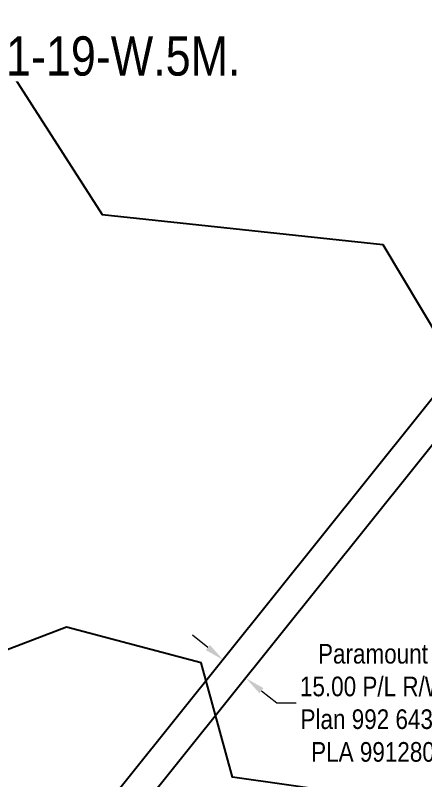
# Model space of a CAD drawing. Extents: x 507565 to 531726, y 6009554 to 6022365.
# Drawn here: x 510818.2 to 511027, y 6015393.7 to 6015783.2 of the extents above; entities that cross this region are included whole.
import ezdxf

# ---------------------------------------------------------------- set-up
doc = ezdxf.new("R2010")
doc.units = 0
doc.header["$LTSCALE"] = 5
doc.header["$PDMODE"] = 34
doc.header["$PDSIZE"] = 0.03
doc.layers.get('Defpoints').update_dxf_attribs({"color": 9})
for name, color, linetype in [('C-SYMBOL', 7, 'Continuous'), ('F-RW', 190, 'Continuous'), ('WETLAND', 143, 'Continuous')]:
    doc.layers.add(name, color=color, linetype=linetype)
doc.layers.add('F-RW-T', color=190, linetype='Continuous', lineweight=9)
doc.styles.add('175L', font='ARIALN.TTF', dxfattribs={"height": 20})
doc.styles.add('80CG', font='ARIALN.TTF', dxfattribs={"height": 10})
doc.dimstyles.new('Compass 5 000', dxfattribs={"dimscale": 5, "dimtxt": 9, "dimasz": 2, "dimexe": 0.2, "dimexo": 0.0625, "dimgap": 0.5, "dimtad": 0, "dimtih": 1, "dimtoh": 1, "dimzin": 0, "dimdsep": 46, "dimtxsty": '80CG', "dimcen": 0.1, "dimse1": 1, "dimse2": 1, "dimclrd": 256, "dimclrt": 256, "dimaunit": 1, "dimadec": 4, "dimazin": 0, "dimtfac": 0.06, "dimtofl": 0, "dimtmove": 0, "dimatfit": 1, "dimfxl": 0.2, "dimtolj": 1, "dimtzin": 0, "dimlwd": -1, "dimarcsym": 0})

# ---------------------------------------------------------------- blocks, each defined once
blk = doc.blocks.new('*D95')
at = {"layer": 'Defpoints', "color": 0, "transparency": 16777216}
for p in [(511001.58, 6015550.92), (511013.28, 6015541.51), (510935.94, 6015445.32)]:
    blk.add_point(p, dxfattribs=at)
at = {"layer": 'F-RW-T', "transparency": 16777216}
for p, q in [((510916.44, 6015461), (510908.65, 6015467.26)), ((510943.73, 6015439.05), (510951.52, 6015432.79)), ((510951.52, 6015432.79), (510961.52, 6015432.79))]:
    blk.add_line(p, q, dxfattribs=at)
for points in [[(510917.48, 6015462.3), (510915.4, 6015459.7), (510924.23, 6015454.73)], [(510944.77, 6015440.35), (510942.68, 6015437.76), (510935.94, 6015445.32)]]:
    blk.add_solid(points, dxfattribs=at)
at = {"layer": 'F-RW-T', "transparency": 16777216, "insert": (511000.61, 6015432.79), "char_height": 10, "attachment_point": 5, "style": '80CG'}
blk.add_mtext('\\A1;Paramount\\P15.00 P/L R/W\\PPlan 992 6436\\PPLA 991280', dxfattribs=at)

msp = doc.modelspace()

# ---------------------------------------------------------------- linework, layer by layer
at = {"layer": 'F-RW'}
msp.add_lwpolyline([(510719.243, 6015218.68), (510652.363, 6015206.285), (510649.63, 6015221.026), (510719.204, 6015233.92), (510751.526, 6015239.91), (511196.716, 6015795.113), (511047.542, 6016169.126), (511041.988, 6016183.052), (511036.434, 6016196.977), (511051.819, 6016203.153), (511106.872, 6016225.252), (511155.94, 6016244.948), (511161.524, 6016231.035), (511106.918, 6016209.115), (511055.9, 6016188.637), (511061.455, 6016174.711), (511213.878, 6015792.551), (510759.725, 6015226.182), (510719.243, 6015218.68)], close=True, dxfattribs=at)
at = {"layer": 'WETLAND'}
for points in [[(510387.51, 6015890.291), (510649.429, 6016062.104), (510675.719, 6016085.652), (510721.318, 6016097.807), (510773.322, 6016067.802), (510773.173, 6015963.085), (510794.9, 6015786.846), (510862.482, 6015681.64), (511005.606, 6015666.418), (511054.379, 6015584.805), (511163.038, 6015472.808), (511313.178, 6015345.225), (511348.983, 6015338.675), (511371.653, 6015271.753), (511374.085, 6015265.529), (511375.865, 6015266.205), (511384.119, 6015267.426), (511430.148, 6015122.094)], [(511198.514, 6015130.229), (511192.684, 6015169.035), (511143.222, 6015194.288), (511110.032, 6015238.345), (511062.981, 6015312.472), (510982.833, 6015387.404), (510929.043, 6015395.039), (510912.924, 6015453.277), (510844.325, 6015471.35), (510726.449, 6015426.467), (510704.207, 6015447.31), (510641.523, 6015436.115), (510589.256, 6015394.693), (510448.162, 6015383.021), (510388.632, 6015400.638)]]:
    msp.add_lwpolyline(points, dxfattribs=at)

# ---------------------------------------------------------------- dimensions: what is measured, and where the dimension line sits
at = {"layer": 'F-RW-T'}
dim = msp.add_linear_dim(base=(510935.936, 6015445.321), p1=(511001.577, 6015550.918), p2=(511013.28, 6015541.508), angle=321.19703, text='Paramount\\P15.00 P/L R/W\\PPlan 992 6436\\PPLA 991280', dimstyle='Compass 5 000', dxfattribs=at)
dim.commit()
dim.dimension.update_dxf_attribs({"geometry": '*D95', "text_midpoint": (511000.608, 6015432.788), "dimtype": 161})

# ---------------------------------------------------------------- next in the draw order: texts
at = {"layer": 'C-SYMBOL', "color": 3, "insert": (510747.267, 6015772.424), "char_height": 19.98936, "width": 371.6712, "attachment_point": 2, "style": '175L', "bg_fill": 3, "box_fill_scale": 1.15, "bg_fill_color": 256, "bg_fill_true_color": 256, "bg_fill_transparency": 0}
msp.add_mtext('Theor. S.E.1/4 Sec. 19-61-19-W.5M.', dxfattribs=at)

doc.saveas('drawing.dxf')
